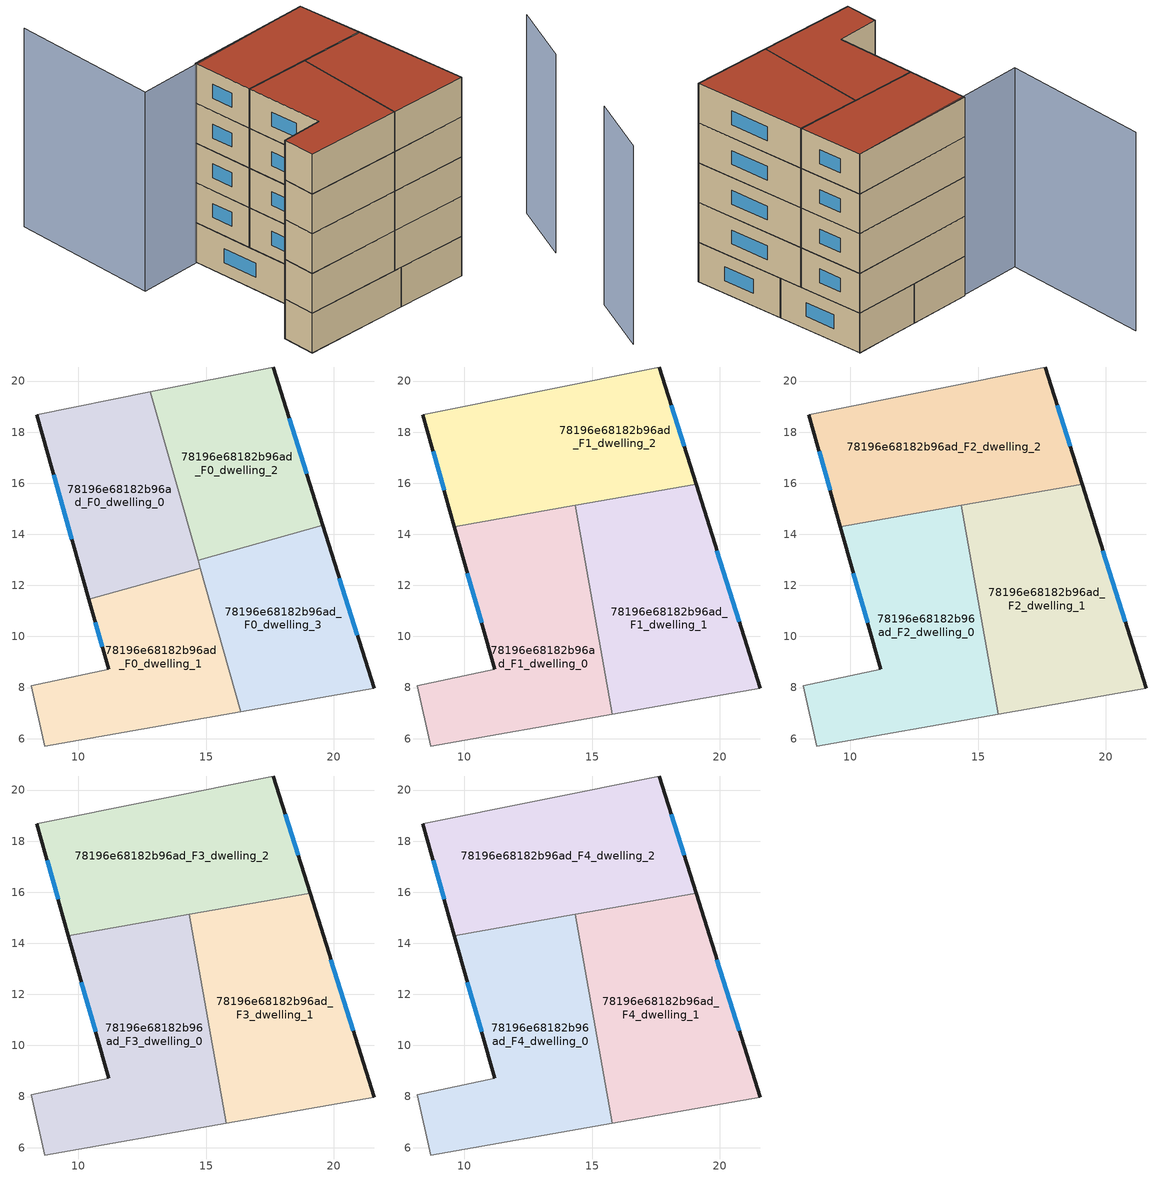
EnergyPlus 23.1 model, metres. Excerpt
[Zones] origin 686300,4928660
78196e68182b96ad_F0_dwelling_0
 floor ground (EU_floor_Construction): 14.77,12.68 12.83,19.57 8.38,18.67 10.42,11.45 z0
 wall outside (EU_wall_Construction): 10.42,11.45 8.38,18.67 z0:3
 wall adiabatic (EU_wall_Construction): 8.38,18.67 12.83,19.57 z0:3
 wall to 78196e68182b96ad_F0_dwelling_1 (EU_wall_Construction): 14.77,12.68 10.42,11.45 z0:3
 wall to 78196e68182b96ad_F0_dwelling_2 (EU_wall_Construction): 12.83,19.57 14.69,12.98 z0:3
 wall to 78196e68182b96ad_F0_dwelling_3 (EU_wall_Construction): 14.69,12.98 14.77,12.68 z0:3
 window (EU_Window_Construction): 9.75,13.8 9.04,16.32 z0.98:2.02
78196e68182b96ad_F0_dwelling_1
 floor ground (EU_floor_Construction): 16.36,7.06 14.77,12.68 10.42,11.45 11.19,8.71 8.17,8.06 8.68,5.71 z0
 wall outside (EU_wall_Construction): 11.19,8.71 10.42,11.45 z0:3
 wall adiabatic (EU_wall_Construction): 16.36,7.06 8.68,5.71 8.17,8.06 11.19,8.71 z0:3
 wall to 78196e68182b96ad_F0_dwelling_3 (EU_wall_Construction): 14.77,12.68 16.36,7.06 z0:3
 window (EU_Window_Construction): 10.94,9.6 10.67,10.56 z0.98:2.02
78196e68182b96ad_F0_dwelling_2
 floor ground (EU_floor_Construction): 19.57,14.36 17.64,20.55 12.83,19.57 14.69,12.98 z0
 wall outside (EU_wall_Construction): 17.64,20.55 19.57,14.36 z0:3
 wall to 78196e68182b96ad_F0_dwelling_3 (EU_wall_Construction): 19.57,14.36 14.69,12.98 z0:3
 wall adiabatic (EU_wall_Construction): 12.83,19.57 17.64,20.55 z0:3
 window (EU_Window_Construction): 18.27,18.54 18.94,16.38 z0.98:2.02
78196e68182b96ad_F0_dwelling_3
 floor ground (EU_floor_Construction): 21.58,7.97 19.57,14.36 14.69,12.98 16.36,7.06 z0
 wall outside (EU_wall_Construction): 19.57,14.36 21.58,7.97 z0:3
 wall adiabatic (EU_wall_Construction): 21.58,7.97 16.36,7.06 z0:3
 window (EU_Window_Construction): 20.23,12.28 20.93,10.05 z0.98:2.02
78196e68182b96ad_F1_dwelling_0
 floor to 78196e68182b96ad_F0_dwelling_1 (EU_floor_Construction): 15.79,6.96 14.8,12.58 14.77,12.68 10.42,11.45 11.19,8.71 8.17,8.06 8.68,5.71 z3
 floor to 78196e68182b96ad_F0_dwelling_0 (EU_floor_Construction): 14.77,12.68 14.09,15.09 9.61,14.3 10.42,11.45 z3
 floor to 78196e68182b96ad_F0_dwelling_2 (EU_floor_Construction): 14.73,12.99 14.35,15.13 14.09,15.09 14.69,12.98 z3
 wall outside (EU_wall_Construction): 11.19,8.71 9.61,14.3 z3:6
 wall adiabatic (EU_wall_Construction): 15.79,6.96 8.68,5.71 8.17,8.06 11.19,8.71 z3:6
 wall to 78196e68182b96ad_F1_dwelling_1 (EU_wall_Construction): 14.35,15.13 15.79,6.96 z3:6
 wall to 78196e68182b96ad_F1_dwelling_2 (EU_wall_Construction): 9.61,14.3 14.35,15.13 z3:6
 window (EU_Window_Construction): 10.67,10.53 10.12,12.48 z3.98:5.02
78196e68182b96ad_F1_dwelling_1
 floor to 78196e68182b96ad_F0_dwelling_3 (EU_floor_Construction): 21.58,7.97 19.57,14.36 14.73,12.99 14.8,12.58 16.36,7.06 z3
 floor to 78196e68182b96ad_F0_dwelling_1 (EU_floor_Construction): 16.36,7.06 14.8,12.58 15.79,6.96 z3
 floor to 78196e68182b96ad_F0_dwelling_2 (EU_floor_Construction): 19.57,14.36 19.07,15.96 14.35,15.13 14.73,12.99 z3
 wall outside (EU_wall_Construction): 19.07,15.96 21.58,7.97 z3:6
 wall adiabatic (EU_wall_Construction): 21.58,7.97 15.79,6.96 z3:6
 wall to 78196e68182b96ad_F1_dwelling_2 (EU_wall_Construction): 14.35,15.13 19.07,15.96 z3:6
 window (EU_Window_Construction): 19.89,13.36 20.76,10.57 z3.98:5.02
78196e68182b96ad_F1_dwelling_2
 floor to 78196e68182b96ad_F0_dwelling_2 (EU_floor_Construction): 19.07,15.96 17.64,20.55 12.83,19.57 14.09,15.09 z3
 floor to 78196e68182b96ad_F0_dwelling_0 (EU_floor_Construction): 14.09,15.09 12.83,19.57 8.38,18.67 9.61,14.3 z3
 wall outside (EU_wall_Construction): 17.64,20.55 19.07,15.96 / 9.61,14.3 8.38,18.67 z3:6
 wall adiabatic (EU_wall_Construction): 8.38,18.67 17.64,20.55 z3:6
 window (EU_Window_Construction): 18.1,19.06 18.61,17.46 / 9.21,15.72 8.78,17.25 z3.98:5.02
78196e68182b96ad_F2_dwelling_0
 floor to 78196e68182b96ad_F1_dwelling_0 (EU_floor_Construction): 15.79,6.96 14.35,15.13 9.61,14.3 11.19,8.71 8.17,8.06 8.68,5.71 z6
 wall outside (EU_wall_Construction): 11.19,8.71 9.61,14.3 z6:9
 wall adiabatic (EU_wall_Construction): 15.79,6.96 8.68,5.71 8.17,8.06 11.19,8.71 z6:9
 wall to 78196e68182b96ad_F2_dwelling_1 (EU_wall_Construction): 14.35,15.13 15.79,6.96 z6:9
 wall to 78196e68182b96ad_F2_dwelling_2 (EU_wall_Construction): 9.61,14.3 14.35,15.13 z6:9
 window (EU_Window_Construction): 10.67,10.53 10.12,12.48 z6.98:8.02
78196e68182b96ad_F2_dwelling_1
 floor to 78196e68182b96ad_F1_dwelling_1 (EU_floor_Construction): 21.58,7.97 19.07,15.96 14.35,15.13 15.79,6.96 z6
 wall outside (EU_wall_Construction): 19.07,15.96 21.58,7.97 z6:9
 wall adiabatic (EU_wall_Construction): 21.58,7.97 15.79,6.96 z6:9
 wall to 78196e68182b96ad_F2_dwelling_2 (EU_wall_Construction): 14.35,15.13 19.07,15.96 z6:9
 window (EU_Window_Construction): 19.89,13.36 20.76,10.57 z6.98:8.02
78196e68182b96ad_F2_dwelling_2
 floor to 78196e68182b96ad_F1_dwelling_2 (EU_floor_Construction): 19.07,15.96 17.64,20.55 8.38,18.67 9.61,14.3 z6
 wall outside (EU_wall_Construction): 17.64,20.55 19.07,15.96 / 9.61,14.3 8.38,18.67 z6:9
 wall adiabatic (EU_wall_Construction): 8.38,18.67 17.64,20.55 z6:9
 window (EU_Window_Construction): 18.1,19.06 18.61,17.46 / 9.21,15.72 8.78,17.25 z6.98:8.02
78196e68182b96ad_F3_dwelling_0
 floor to 78196e68182b96ad_F2_dwelling_0 (EU_floor_Construction): 15.79,6.96 14.35,15.13 9.61,14.3 11.19,8.71 8.17,8.06 8.68,5.71 z9
 wall outside (EU_wall_Construction): 11.19,8.71 9.61,14.3 z9:12
 wall adiabatic (EU_wall_Construction): 15.79,6.96 8.68,5.71 8.17,8.06 11.19,8.71 z9:12
 wall to 78196e68182b96ad_F3_dwelling_1 (EU_wall_Construction): 14.35,15.13 15.79,6.96 z9:12
 wall to 78196e68182b96ad_F3_dwelling_2 (EU_wall_Construction): 9.61,14.3 14.35,15.13 z9:12
 window (EU_Window_Construction): 10.67,10.53 10.12,12.48 z9.98:11.02
78196e68182b96ad_F3_dwelling_1
 floor to 78196e68182b96ad_F2_dwelling_1 (EU_floor_Construction): 21.58,7.97 19.07,15.96 14.35,15.13 15.79,6.96 z9
 wall outside (EU_wall_Construction): 19.07,15.96 21.58,7.97 z9:12
 wall adiabatic (EU_wall_Construction): 21.58,7.97 15.79,6.96 z9:12
 wall to 78196e68182b96ad_F3_dwelling_2 (EU_wall_Construction): 14.35,15.13 19.07,15.96 z9:12
 window (EU_Window_Construction): 19.89,13.36 20.76,10.57 z9.98:11.02
78196e68182b96ad_F3_dwelling_2
 floor to 78196e68182b96ad_F2_dwelling_2 (EU_floor_Construction): 19.07,15.96 17.64,20.55 8.38,18.67 9.61,14.3 z9
 wall outside (EU_wall_Construction): 17.64,20.55 19.07,15.96 / 9.61,14.3 8.38,18.67 z9:12
 wall adiabatic (EU_wall_Construction): 8.38,18.67 17.64,20.55 z9:12
 window (EU_Window_Construction): 18.1,19.06 18.61,17.46 / 9.21,15.72 8.78,17.25 z9.98:11.02
78196e68182b96ad_F4_dwelling_0
 floor to 78196e68182b96ad_F3_dwelling_0 (EU_floor_Construction): 15.79,6.96 14.35,15.13 9.61,14.3 11.19,8.71 8.17,8.06 8.68,5.71 z12
 wall outside (EU_wall_Construction): 11.19,8.71 9.61,14.3 z12:15
 wall adiabatic (EU_wall_Construction): 15.79,6.96 8.68,5.71 8.17,8.06 11.19,8.71 z12:15
 wall to 78196e68182b96ad_F4_dwelling_1 (EU_wall_Construction): 14.35,15.13 15.79,6.96 z12:15
 wall to 78196e68182b96ad_F4_dwelling_2 (EU_wall_Construction): 9.61,14.3 14.35,15.13 z12:15
 window (EU_Window_Construction): 10.67,10.53 10.12,12.48 z12.98:14.02
 roof outside (EU_roof_Construction): 14.35,15.13 15.79,6.96 8.68,5.71 8.17,8.06 11.19,8.71 9.61,14.3 z15
78196e68182b96ad_F4_dwelling_1
 floor to 78196e68182b96ad_F3_dwelling_1 (EU_floor_Construction): 21.58,7.97 19.07,15.96 14.35,15.13 15.79,6.96 z12
 wall outside (EU_wall_Construction): 19.07,15.96 21.58,7.97 z12:15
 wall adiabatic (EU_wall_Construction): 21.58,7.97 15.79,6.96 z12:15
 wall to 78196e68182b96ad_F4_dwelling_2 (EU_wall_Construction): 14.35,15.13 19.07,15.96 z12:15
 window (EU_Window_Construction): 19.89,13.36 20.76,10.57 z12.98:14.02
 roof outside (EU_roof_Construction): 19.07,15.96 21.58,7.97 15.79,6.96 14.35,15.13 z15
78196e68182b96ad_F4_dwelling_2
 floor to 78196e68182b96ad_F3_dwelling_2 (EU_floor_Construction): 19.07,15.96 17.64,20.55 8.38,18.67 9.61,14.3 z12
 wall outside (EU_wall_Construction): 17.64,20.55 19.07,15.96 / 9.61,14.3 8.38,18.67 z12:15
 wall adiabatic (EU_wall_Construction): 8.38,18.67 17.64,20.55 z12:15
 window (EU_Window_Construction): 18.1,19.06 18.61,17.46 / 9.21,15.72 8.78,17.25 z12.98:14.02
 roof outside (EU_roof_Construction): 17.64,20.55 19.07,15.96 9.61,14.3 8.38,18.67 z15
shading: 28.01,6.92 29.04,11.77 / 17.64,20.55 3.86,17.58 / 3.86,17.58 1.61,28.05 z0:15
[Building]
EU S2 Campaign: North Axis=0; Terrain=City; Solar Distribution=FullExterior
[Site:Location]
Bologna: Latitude=44.5; Longitude=11.25; Time Zone=1; Elevation=37
[SizingPeriod:WeatherFileDays]
AnnualSizingPeriod: Begin Month=1; Begin Day of Month=1; End Month=12; End Day of Month=31; Day of Week for Start Day=Monday; Use Weather File Daylight Saving Period=No; Use Weather File Rain and Snow Indicators=No
[MATERIAL]
EU_InternalMass_Material: Roughness=MediumRough; Thickness=0.1; Conductivity=1; Density=1800; Specific Heat=900; Thermal Absorptance=0.9; Solar Absorptance=0.7; Visible Absorptance=0.7
[MATERIAL:NOMASS] Roughness=MediumRough; Thermal Absorptance=0.9; Solar Absorptance=0.7; Visible Absorptance=0.7
Name | Thermal Resistance
EU_wall_NoMass | 0.905828
EU_roof_NoMass | 0.37593
EU_floor_NoMass | 0.67114
[WINDOWMATERIAL:SIMPLEGLAZINGSYSTEM]
EU_Window_SimpleGlazing: UFactor=4.52486; Solar Heat Gain Coefficient=0.85; Visible Transmittance=0.85
[CONSTRUCTION]
EU_wall_Construction: EU_wall_NoMass
EU_roof_Construction: EU_roof_NoMass
EU_floor_Construction: EU_floor_NoMass
EU_InternalMass_Construction: EU_InternalMass_Material
EU_Window_Construction: EU_Window_SimpleGlazing
[ZONE] Type=1; Multiplier=1; Ceiling Height=autocalculate; Floor Area=autocalculate; Part of Total Floor Area=Yes
Name | Volume
78196e68182b96ad_F0_dwelling_0; 78196e68182b96ad_F0_dwelling_2 | 99.6555
78196e68182b96ad_F1_dwelling_0; 78196e68182b96ad_F2_dwelling_0; 78196e68182b96ad_F3_dwelling_0; 78196e68182b96ad_F4_dwelling_0 | 132.874
78196e68182b96ad_F0_dwelling_1 | 99.6541
78196e68182b96ad_F1_dwelling_1; 78196e68182b96ad_F2_dwelling_1; 78196e68182b96ad_F3_dwelling_1; 78196e68182b96ad_F4_dwelling_1 | 132.873
78196e68182b96ad_F1_dwelling_2; 78196e68182b96ad_F2_dwelling_2; 78196e68182b96ad_F3_dwelling_2; 78196e68182b96ad_F4_dwelling_2 | 132.869
78196e68182b96ad_F0_dwelling_3 | 99.6599
[INTERNALMASS] Construction=EU_InternalMass_Construction
Name | Zone or ZoneList | Surface Area
78196e68182b96ad_F0_dwelling_0_EU_InternalMass | 78196e68182b96ad_F0_dwelling_0 | 33.218
78196e68182b96ad_F0_dwelling_1_EU_InternalMass | 78196e68182b96ad_F0_dwelling_1 | 33.2182
78196e68182b96ad_F0_dwelling_2_EU_InternalMass | 78196e68182b96ad_F0_dwelling_2 | 33.2185
78196e68182b96ad_F0_dwelling_3_EU_InternalMass | 78196e68182b96ad_F0_dwelling_3 | 33.2196
78196e68182b96ad_F1_dwelling_0_EU_InternalMass | 78196e68182b96ad_F1_dwelling_0 | 44.2894
78196e68182b96ad_F1_dwelling_1_EU_InternalMass | 78196e68182b96ad_F1_dwelling_1 | 44.2902
78196e68182b96ad_F1_dwelling_2_EU_InternalMass | 78196e68182b96ad_F1_dwelling_2 | 44.2895
78196e68182b96ad_F2_dwelling_0_EU_InternalMass | 78196e68182b96ad_F2_dwelling_0 | 44.2894
78196e68182b96ad_F2_dwelling_1_EU_InternalMass | 78196e68182b96ad_F2_dwelling_1 | 44.2902
78196e68182b96ad_F2_dwelling_2_EU_InternalMass | 78196e68182b96ad_F2_dwelling_2 | 44.2895
78196e68182b96ad_F3_dwelling_0_EU_InternalMass | 78196e68182b96ad_F3_dwelling_0 | 44.2894
78196e68182b96ad_F3_dwelling_1_EU_InternalMass | 78196e68182b96ad_F3_dwelling_1 | 44.2902
78196e68182b96ad_F3_dwelling_2_EU_InternalMass | 78196e68182b96ad_F3_dwelling_2 | 44.2895
78196e68182b96ad_F4_dwelling_0_EU_InternalMass | 78196e68182b96ad_F4_dwelling_0 | 44.2894
78196e68182b96ad_F4_dwelling_1_EU_InternalMass | 78196e68182b96ad_F4_dwelling_1 | 44.2902
78196e68182b96ad_F4_dwelling_2_EU_InternalMass | 78196e68182b96ad_F4_dwelling_2 | 44.2895
[OTHEREQUIPMENT] Fuel Type=Electricity; Design Level Calculation Method=Watts/Area; Power per Zone Floor Area=1; Fraction Latent=0; Fraction Radiant=0; Fraction Lost=0; Carbon Dioxide Generation Rate=0; EndUse Subcategory=EU_Step8_InternalGains
Name | Zone or ZoneList or Space or SpaceList | Schedule
EU_Step8_InternalGain_78196e68182b96ad_F0_dwelling_0_f000 | 78196e68182b96ad_F0_dwelling_0 | EU_Step8_GainSchedule_78196e68182b96ad_F0_dwelling_0_f000
EU_Step8_InternalGain_78196e68182b96ad_F0_dwelling_1_f000 | 78196e68182b96ad_F0_dwelling_1 | EU_Step8_GainSchedule_78196e68182b96ad_F0_dwelling_1_f000
EU_Step8_InternalGain_78196e68182b96ad_F0_dwelling_2_f000 | 78196e68182b96ad_F0_dwelling_2 | EU_Step8_GainSchedule_78196e68182b96ad_F0_dwelling_2_f000
EU_Step8_InternalGain_78196e68182b96ad_F0_dwelling_3_f000 | 78196e68182b96ad_F0_dwelling_3 | EU_Step8_GainSchedule_78196e68182b96ad_F0_dwelling_3_f000
EU_Step8_InternalGain_78196e68182b96ad_F1_dwelling_0_f000 | 78196e68182b96ad_F1_dwelling_0 | EU_Step8_GainSchedule_78196e68182b96ad_F1_dwelling_0_f000
EU_Step8_InternalGain_78196e68182b96ad_F1_dwelling_1_f000 | 78196e68182b96ad_F1_dwelling_1 | EU_Step8_GainSchedule_78196e68182b96ad_F1_dwelling_1_f000
EU_Step8_InternalGain_78196e68182b96ad_F1_dwelling_2_f000 | 78196e68182b96ad_F1_dwelling_2 | EU_Step8_GainSchedule_78196e68182b96ad_F1_dwelling_2_f000
EU_Step8_InternalGain_78196e68182b96ad_F2_dwelling_0_f000 | 78196e68182b96ad_F2_dwelling_0 | EU_Step8_GainSchedule_78196e68182b96ad_F2_dwelling_0_f000
EU_Step8_InternalGain_78196e68182b96ad_F2_dwelling_1_f000 | 78196e68182b96ad_F2_dwelling_1 | EU_Step8_GainSchedule_78196e68182b96ad_F2_dwelling_1_f000
EU_Step8_InternalGain_78196e68182b96ad_F2_dwelling_2_f000 | 78196e68182b96ad_F2_dwelling_2 | EU_Step8_GainSchedule_78196e68182b96ad_F2_dwelling_2_f000
EU_Step8_InternalGain_78196e68182b96ad_F3_dwelling_0_f000 | 78196e68182b96ad_F3_dwelling_0 | EU_Step8_GainSchedule_78196e68182b96ad_F3_dwelling_0_f000
EU_Step8_InternalGain_78196e68182b96ad_F3_dwelling_1_f000 | 78196e68182b96ad_F3_dwelling_1 | EU_Step8_GainSchedule_78196e68182b96ad_F3_dwelling_1_f000
EU_Step8_InternalGain_78196e68182b96ad_F3_dwelling_2_f000 | 78196e68182b96ad_F3_dwelling_2 | EU_Step8_GainSchedule_78196e68182b96ad_F3_dwelling_2_f000
EU_Step8_InternalGain_78196e68182b96ad_F4_dwelling_0_f000 | 78196e68182b96ad_F4_dwelling_0 | EU_Step8_GainSchedule_78196e68182b96ad_F4_dwelling_0_f000
EU_Step8_InternalGain_78196e68182b96ad_F4_dwelling_1_f000 | 78196e68182b96ad_F4_dwelling_1 | EU_Step8_GainSchedule_78196e68182b96ad_F4_dwelling_1_f000
EU_Step8_InternalGain_78196e68182b96ad_F4_dwelling_2_f000 | 78196e68182b96ad_F4_dwelling_2 | EU_Step8_GainSchedule_78196e68182b96ad_F4_dwelling_2_f000
[ZONEVENTILATION:DESIGNFLOWRATE] Schedule=EU_AlwaysOn; Design Flow Rate Calculation Method=AirChanges/Hour; Air Changes per Hour=0.73129; Ventilation Type=Natural; Fan Pressure Rise=0; Fan Total Efficiency=1; Constant Term Coefficient=1; Temperature Term Coefficient=0; Velocity Term Coefficient=0; Velocity Squared Term Coefficient=0; Minimum Indoor Temperature=-100; Maximum Indoor Temperature=100; Delta Temperature=-100; Minimum Outdoor Temperature=-100; Maximum Outdoor Temperature=100; Maximum Wind Speed=40
Name | Zone or ZoneList or Space or SpaceList
EU_ConstantAir_78196e68182b96ad_F0_dwelling_0 | 78196e68182b96ad_F0_dwelling_0
EU_ConstantAir_78196e68182b96ad_F0_dwelling_1 | 78196e68182b96ad_F0_dwelling_1
EU_ConstantAir_78196e68182b96ad_F0_dwelling_2 | 78196e68182b96ad_F0_dwelling_2
EU_ConstantAir_78196e68182b96ad_F0_dwelling_3 | 78196e68182b96ad_F0_dwelling_3
EU_ConstantAir_78196e68182b96ad_F1_dwelling_0 | 78196e68182b96ad_F1_dwelling_0
EU_ConstantAir_78196e68182b96ad_F1_dwelling_1 | 78196e68182b96ad_F1_dwelling_1
EU_ConstantAir_78196e68182b96ad_F1_dwelling_2 | 78196e68182b96ad_F1_dwelling_2
EU_ConstantAir_78196e68182b96ad_F2_dwelling_0 | 78196e68182b96ad_F2_dwelling_0
EU_ConstantAir_78196e68182b96ad_F2_dwelling_1 | 78196e68182b96ad_F2_dwelling_1
EU_ConstantAir_78196e68182b96ad_F2_dwelling_2 | 78196e68182b96ad_F2_dwelling_2
EU_ConstantAir_78196e68182b96ad_F3_dwelling_0 | 78196e68182b96ad_F3_dwelling_0
EU_ConstantAir_78196e68182b96ad_F3_dwelling_1 | 78196e68182b96ad_F3_dwelling_1
EU_ConstantAir_78196e68182b96ad_F3_dwelling_2 | 78196e68182b96ad_F3_dwelling_2
EU_ConstantAir_78196e68182b96ad_F4_dwelling_0 | 78196e68182b96ad_F4_dwelling_0
EU_ConstantAir_78196e68182b96ad_F4_dwelling_1 | 78196e68182b96ad_F4_dwelling_1
EU_ConstantAir_78196e68182b96ad_F4_dwelling_2 | 78196e68182b96ad_F4_dwelling_2
[HVACTEMPLATE:THERMOSTAT] Constant Heating Setpoint=20; Constant Cooling Setpoint=50
EU_HeatOnly_78196e68182b96ad_F0_dwelling_0; EU_HeatOnly_78196e68182b96ad_F0_dwelling_1; EU_HeatOnly_78196e68182b96ad_F0_dwelling_2; EU_HeatOnly_78196e68182b96ad_F0_dwelling_3; EU_HeatOnly_78196e68182b96ad_F1_dwelling_0; EU_HeatOnly_78196e68182b96ad_F1_dwelling_1; EU_HeatOnly_78196e68182b96ad_F1_dwelling_2; EU_HeatOnly_78196e68182b96ad_F2_dwelling_0; EU_HeatOnly_78196e68182b96ad_F2_dwelling_1; EU_HeatOnly_78196e68182b96ad_F2_dwelling_2; EU_HeatOnly_78196e68182b96ad_F3_dwelling_0; EU_HeatOnly_78196e68182b96ad_F3_dwelling_1; EU_HeatOnly_78196e68182b96ad_F3_dwelling_2; EU_HeatOnly_78196e68182b96ad_F4_dwelling_0; EU_HeatOnly_78196e68182b96ad_F4_dwelling_1; EU_HeatOnly_78196e68182b96ad_F4_dwelling_2
[HVACTEMPLATE:ZONE:IDEALLOADSAIRSYSTEM] System Availability Schedule=EU_AlwaysOn; Maximum Heating Supply Air Temperature=50; Minimum Cooling Supply Air Temperature=13; Maximum Heating Supply Air Humidity Ratio=0.0156; Minimum Cooling Supply Air Humidity Ratio=0.0077; Heating Limit=NoLimit; Cooling Limit=NoLimit; Heating Availability Schedule=EU_AlwaysOn; Cooling Availability Schedule=EU_CoolingOff; Dehumidification Control Type=ConstantSensibleHeatRatio; Cooling Sensible Heat Ratio=0.7; Dehumidification Setpoint=60; Humidification Control Type=None; Humidification Setpoint=30; Outdoor Air Method=None; Outdoor Air Flow Rate per Person=0.00944; Outdoor Air Flow Rate per Zone Floor Area=0; Outdoor Air Flow Rate per Zone=0; Demand Controlled Ventilation Type=None; Outdoor Air Economizer Type=NoEconomizer; Heat Recovery Type=None; Sensible Heat Recovery Effectiveness=0.7; Latent Heat Recovery Effectiveness=0.65
Name | Template Thermostat
78196e68182b96ad_F0_dwelling_0 | EU_HeatOnly_78196e68182b96ad_F0_dwelling_0
78196e68182b96ad_F0_dwelling_1 | EU_HeatOnly_78196e68182b96ad_F0_dwelling_1
78196e68182b96ad_F0_dwelling_2 | EU_HeatOnly_78196e68182b96ad_F0_dwelling_2
78196e68182b96ad_F0_dwelling_3 | EU_HeatOnly_78196e68182b96ad_F0_dwelling_3
78196e68182b96ad_F1_dwelling_0 | EU_HeatOnly_78196e68182b96ad_F1_dwelling_0
78196e68182b96ad_F1_dwelling_1 | EU_HeatOnly_78196e68182b96ad_F1_dwelling_1
78196e68182b96ad_F1_dwelling_2 | EU_HeatOnly_78196e68182b96ad_F1_dwelling_2
78196e68182b96ad_F2_dwelling_0 | EU_HeatOnly_78196e68182b96ad_F2_dwelling_0
78196e68182b96ad_F2_dwelling_1 | EU_HeatOnly_78196e68182b96ad_F2_dwelling_1
78196e68182b96ad_F2_dwelling_2 | EU_HeatOnly_78196e68182b96ad_F2_dwelling_2
78196e68182b96ad_F3_dwelling_0 | EU_HeatOnly_78196e68182b96ad_F3_dwelling_0
78196e68182b96ad_F3_dwelling_1 | EU_HeatOnly_78196e68182b96ad_F3_dwelling_1
78196e68182b96ad_F3_dwelling_2 | EU_HeatOnly_78196e68182b96ad_F3_dwelling_2
78196e68182b96ad_F4_dwelling_0 | EU_HeatOnly_78196e68182b96ad_F4_dwelling_0
78196e68182b96ad_F4_dwelling_1 | EU_HeatOnly_78196e68182b96ad_F4_dwelling_1
78196e68182b96ad_F4_dwelling_2 | EU_HeatOnly_78196e68182b96ad_F4_dwelling_2
[SIZING:ZONE] Zone Cooling Design Supply Air Temperature Input Method=SupplyAirTemperature; Zone Cooling Design Supply Air Temperature=13; Zone Heating Design Supply Air Temperature Input Method=SupplyAirTemperature; Zone Heating Design Supply Air Temperature=50; Zone Cooling Design Supply Air Humidity Ratio=0.008; Zone Heating Design Supply Air Humidity Ratio=0.008; Cooling Design Air Flow Method=DesignDay; Cooling Design Air Flow Rate=0; Cooling Minimum Air Flow per Zone Floor Area=0.000762; Cooling Minimum Air Flow=0; Cooling Minimum Air Flow Fraction=0.2; Heating Design Air Flow Method=DesignDay; Heating Design Air Flow Rate=0; Heating Maximum Air Flow per Zone Floor Area=0.002032; Heating Maximum Air Flow=0.141576; Heating Maximum Air Flow Fraction=0.3; Account for Dedicated Outdoor Air System=No; Dedicated Outdoor Air System Control Strategy=NeutralSupplyAir; Dedicated Outdoor Air Low Setpoint Temperature for Design=autosize; Dedicated Outdoor Air High Setpoint Temperature for Design=autosize; Zone Load Sizing Method=Sensible Load Only No Latent Load; Zone Latent Cooling Design Supply Air Humidity Ratio Input Method=HumidityRatioDifference; Zone Cooling Design Supply Air Humidity Ratio Difference=0.005; Zone Latent Heating Design Supply Air Humidity Ratio Input Method=HumidityRatioDifference; Zone Humidification Design Supply Air Humidity Ratio Difference=0.005
78196e68182b96ad_F0_dwelling_0; 78196e68182b96ad_F0_dwelling_1; 78196e68182b96ad_F0_dwelling_2; 78196e68182b96ad_F0_dwelling_3; 78196e68182b96ad_F1_dwelling_0; 78196e68182b96ad_F1_dwelling_1; 78196e68182b96ad_F1_dwelling_2; 78196e68182b96ad_F2_dwelling_0; 78196e68182b96ad_F2_dwelling_1; 78196e68182b96ad_F2_dwelling_2; 78196e68182b96ad_F3_dwelling_0; 78196e68182b96ad_F3_dwelling_1; 78196e68182b96ad_F3_dwelling_2; 78196e68182b96ad_F4_dwelling_0; 78196e68182b96ad_F4_dwelling_1; 78196e68182b96ad_F4_dwelling_2
[SCHEDULE:CONSTANT]
Name | Hourly Value
EU_AlwaysOn | 1
EU_CoolingOff | 0
[SCHEDULE:FILE] Column Number=1; Rows to Skip at Top=0; Number of Hours of Data=8760; Column Separator=Comma; Interpolate to Timestep=No; Minutes per Item=60; Adjust Schedule for Daylight Savings=Yes
Name | File
EU_Step8_GainSchedule_78196e68182b96ad_F0_dwelling_0_f000 | ../../schedules/78196e68182b96ad/78196e68182b96ad_F0_dwelling_0_f000_gain.csv
EU_Step8_GainSchedule_78196e68182b96ad_F0_dwelling_1_f000 | ../../schedules/78196e68182b96ad/78196e68182b96ad_F0_dwelling_1_f000_gain.csv
EU_Step8_GainSchedule_78196e68182b96ad_F0_dwelling_2_f000 | ../../schedules/78196e68182b96ad/78196e68182b96ad_F0_dwelling_2_f000_gain.csv
EU_Step8_GainSchedule_78196e68182b96ad_F0_dwelling_3_f000 | ../../schedules/78196e68182b96ad/78196e68182b96ad_F0_dwelling_3_f000_gain.csv
EU_Step8_GainSchedule_78196e68182b96ad_F1_dwelling_0_f000 | ../../schedules/78196e68182b96ad/78196e68182b96ad_F1_dwelling_0_f000_gain.csv
EU_Step8_GainSchedule_78196e68182b96ad_F1_dwelling_1_f000 | ../../schedules/78196e68182b96ad/78196e68182b96ad_F1_dwelling_1_f000_gain.csv
EU_Step8_GainSchedule_78196e68182b96ad_F1_dwelling_2_f000 | ../../schedules/78196e68182b96ad/78196e68182b96ad_F1_dwelling_2_f000_gain.csv
EU_Step8_GainSchedule_78196e68182b96ad_F2_dwelling_0_f000 | ../../schedules/78196e68182b96ad/78196e68182b96ad_F2_dwelling_0_f000_gain.csv
EU_Step8_GainSchedule_78196e68182b96ad_F2_dwelling_1_f000 | ../../schedules/78196e68182b96ad/78196e68182b96ad_F2_dwelling_1_f000_gain.csv
EU_Step8_GainSchedule_78196e68182b96ad_F2_dwelling_2_f000 | ../../schedules/78196e68182b96ad/78196e68182b96ad_F2_dwelling_2_f000_gain.csv
EU_Step8_GainSchedule_78196e68182b96ad_F3_dwelling_0_f000 | ../../schedules/78196e68182b96ad/78196e68182b96ad_F3_dwelling_0_f000_gain.csv
EU_Step8_GainSchedule_78196e68182b96ad_F3_dwelling_1_f000 | ../../schedules/78196e68182b96ad/78196e68182b96ad_F3_dwelling_1_f000_gain.csv
EU_Step8_GainSchedule_78196e68182b96ad_F3_dwelling_2_f000 | ../../schedules/78196e68182b96ad/78196e68182b96ad_F3_dwelling_2_f000_gain.csv
EU_Step8_GainSchedule_78196e68182b96ad_F4_dwelling_0_f000 | ../../schedules/78196e68182b96ad/78196e68182b96ad_F4_dwelling_0_f000_gain.csv
EU_Step8_GainSchedule_78196e68182b96ad_F4_dwelling_1_f000 | ../../schedules/78196e68182b96ad/78196e68182b96ad_F4_dwelling_1_f000_gain.csv
EU_Step8_GainSchedule_78196e68182b96ad_F4_dwelling_2_f000 | ../../schedules/78196e68182b96ad/78196e68182b96ad_F4_dwelling_2_f000_gain.csv
